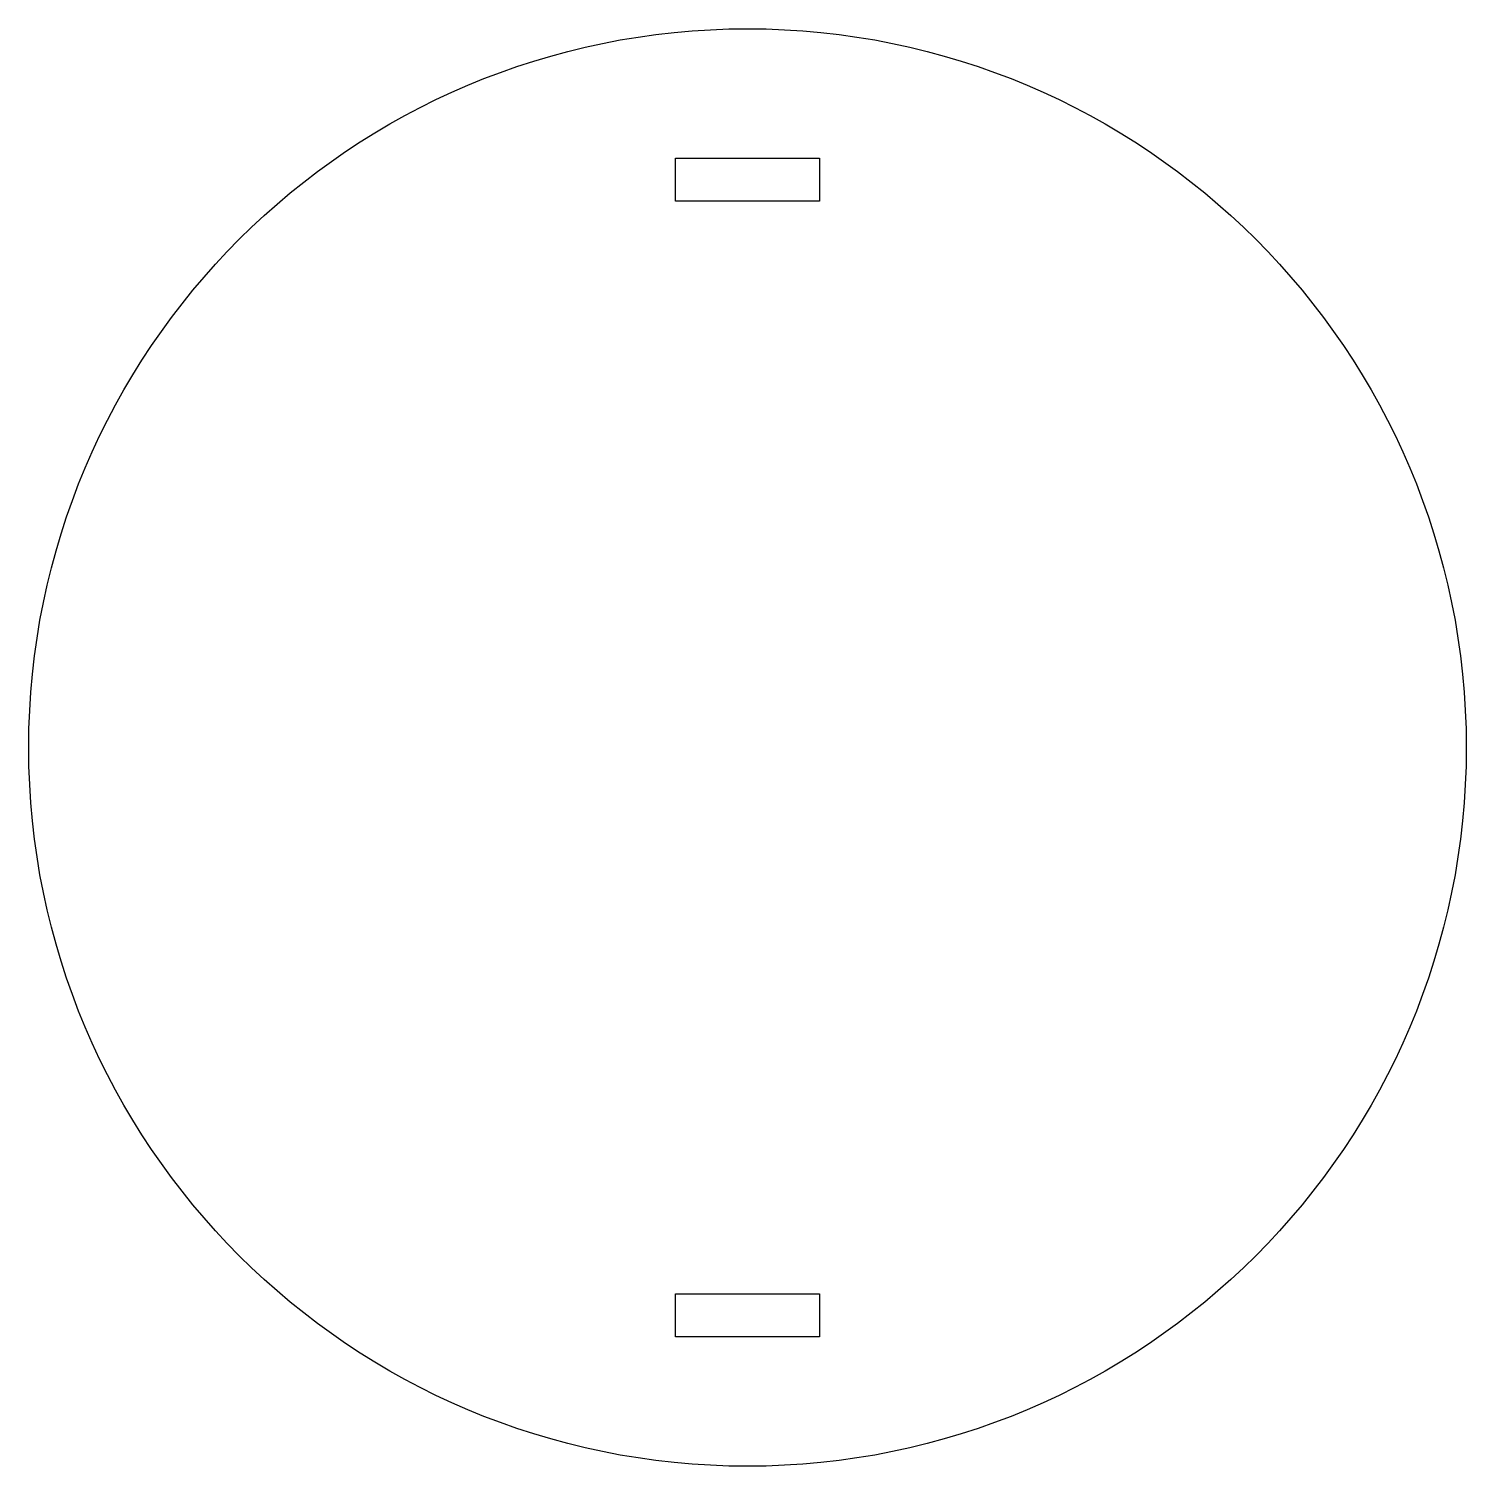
# Model space of a CAD drawing. Header units: millimetres. Extents: x -50 to 50, y -50 to 50.
import ezdxf

# ---------------------------------------------------------------- set-up
doc = ezdxf.new("R2010")
doc.units = ezdxf.units.MM

msp = doc.modelspace()

# ---------------------------------------------------------------- linework, layer by layer
for points in [[(5, 41), (5, 38), (-5, 38), (-5, 41)], [(5, -38), (5, -41), (-5, -41), (-5, -38)]]:
    msp.add_lwpolyline(points, close=True)
msp.add_circle((0, 0), 50)

doc.saveas('drawing.dxf')
